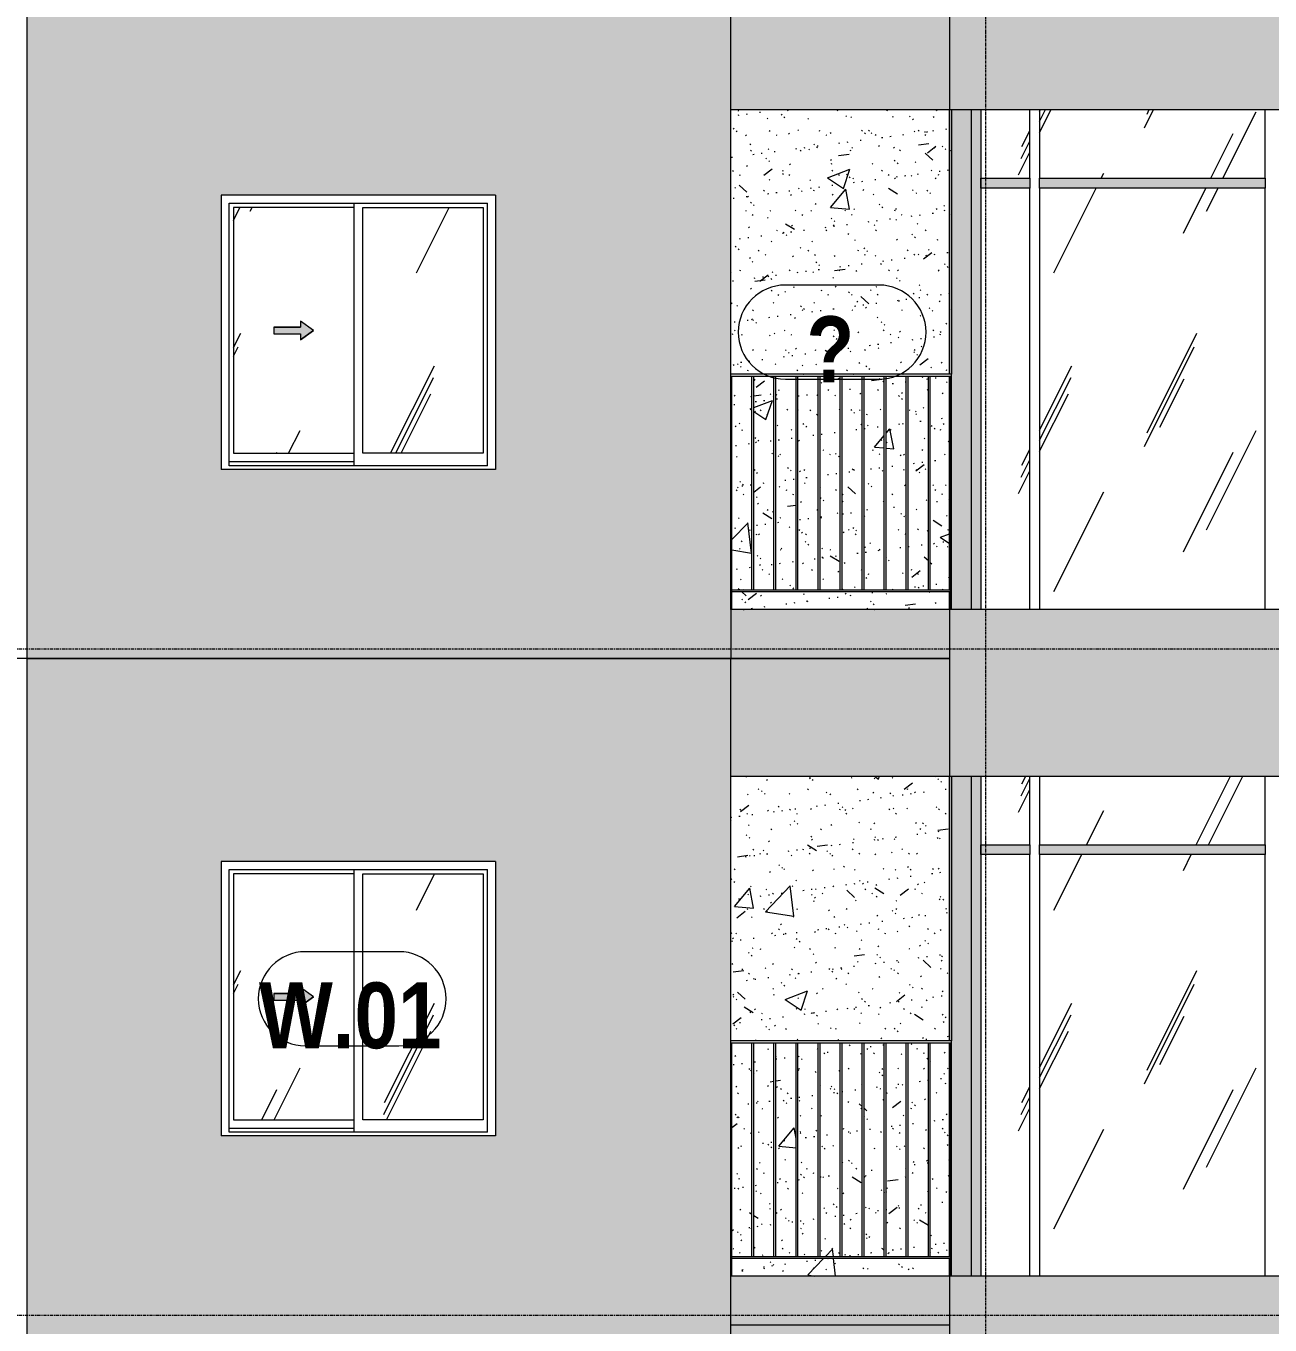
# Model space of a CAD drawing. Header units: millimetres. Extents: x -134153 to 99383, y -5233 to 35400.
# Drawn here: x -88448 to -82103, y 8950 to 15577 of the extents above; entities that cross this region are included whole.
import ezdxf

# ---------------------------------------------------------------- set-up
doc = ezdxf.new("R2010")
doc.units = ezdxf.units.MM
for name, pattern in [('1 NÉT CALL OUT', [6, 3, -3]), ('Centre', [31.75, 6.35, -4.7625, 15.875, -4.7625]), ('Grid Line', [22.225, 12.7, -3.175, 3.175, -3.175])]:
    doc.linetypes.add(name, pattern=pattern)
for name, color, linetype, lineweight in [('0-1', 7, 'Continuous', 5), ('A-DETL-GENF', 92, 'Continuous', 9), ('A-DETL-GENF-1', 92, '1 NÉT CALL OUT', 9), ('A-FLOR-HRAL', 11, 'Continuous', 9), ('A-FLOR-HRAL-1', 253, 'Continuous', 9), ('A-FLOR-LEVL-2', 51, 'Centre', 9), ('A-GLAZ', 151, 'Continuous', 9), ('A-GLAZ-3', 7, '1 NÉT CALL OUT', 9), ('A-GLAZ-CURT', 52, 'Continuous', 9), ('A-GLAZ-CWMG', 51, 'Continuous', 9), ('A-GLAZ-IDEN', 152, 'Continuous', 9), ('A-WALL', 113, 'Continuous', 9), ('A-WALL-PATT-1', 9, 'Continuous', 9), ('A-WALL-PATT-2', 111, 'Continuous', 5), ('I-WALL', 2, 'Continuous', 9), ('I-WALL-1', 7, 'Continuous', 9), ('S-GRID-1', 1, 'Grid Line', 9)]:
    doc.layers.add(name, color=color, linetype=linetype, lineweight=lineweight)
doc.styles.add('Arial_B_1', font='arialbd_0.ttf', dxfattribs={"width": 0.85, "height": 336})
pattern_1 = [(50, (-81864.4, 1200), (1165.98, -102.01), [121.92, -1341.12]), (355, (-81864.4, 1200), (-225.55, 1222.76), [97.54, -1072.9]), (100.451, (-81767.3, 1191.5), (940.43, 1120.75), [103.62, -1139.78]), (46.184, (-81864.4, 1525.1), (1734.9, -269.07), [182.88, -2011.68]), (96.636, (-81719.9, 1502.7), (1519.38, 1583.54), [155.42, -1709.66]), (351.184, (-81864.4, 1525.1), (1519.4, 1583.52), [146.3, -1609.34]), (21, (-81701.9, 1443.8), (970.33, -654.5), [121.92, -1341.12]), (326, (-81701.9, 1443.8), (395.53, 1178.8), [97.54, -1072.9]), (71.451, (-81621, 1389.3), (1365.87, 524.3), [103.62, -1139.78]), (37.5, (-81864.44, 1200), (19.767, 541.153), [53.645, -1006.246, 53.645, -1035.507, -1076.96]), (37.5, (-81864.44, 1200), (19.767, 541.153), [-2149.043, 53.645, -1023.315]), (7.5, (-81864.44, 1200), (427.646, 641.156), [53.645, -567.334, 53.645, -981.862, -410.464]), (7.5, (-81864.44, 1200), (427.646, 641.156), [-1656.486, 53.645, -356.82]), (327.5, (-82226.95, 1200), (867.782, -36.665), [53.645, -352.755, 53.645, -1214.323, -1682.496]), (327.5, (-82226.95, 1200), (867.782, -36.665), [-1674.37, 53.645, -1628.85]), (317.5, (-82389.5, 1200), (948.028, 162.73), [53.645, -474.675, 53.645, -788.416, -1194.816]), (317.5, (-82389.5, 1200), (948.028, 162.73), [-1370.38, 53.645, -1141.17])]
pattern_2 = [(37.5, (-81864.44, 1200), (-5.1206, 156.6122), [5.364, -118.181, 5.364, -132.812, -132.08]), (37.5, (-81864.44, 1200), (-5.1206, 156.6122), [-261.722, 5.364, -126.716]), (7.5, (-81864.44, 1200), (143.847, 229.3842), [5.364, -61.285, 5.364, -105.989, -42.672]), (7.5, (-81864.44, 1200), (143.847, 229.3842), [-178.003, 5.364, -37.308]), (327.5, (-81964.42, 1200), (253.1176, 0.4601), [5.364, -35.276, 5.364, -140.94, -191.008]), (327.5, (-81964.42, 1200), (253.1176, 0.4601), [-186.944, 5.364, -185.644]), (317.5, (-81964.42, 1200), (244.338, 71.3376), [5.364, -14.956, 5.364, -90.546, -109.728]), (317.5, (-81964.42, 1200), (244.338, 71.3376), [-116.23, 5.364, -104.364])]
pattern_3 = [(63.435, (-79954.8, 1311.3), (-0.002, 1625.6), [567.96, -3066.99]), (63.435, (-81580.4, 1311.3), (-0.002, 1625.6), [567.96, -3066.99]), (63.435, (-79176.65, 1625.35), (-0.002, 1625.6), [567.96, -3066.99]), (63.435, (-80802.25, 1625.35), (-0.002, 1625.6), [567.96, -3066.99]), (63.435, (-79294.4, 1514.5), (-0.002, 1625.6), [567.96, -3066.99]), (63.435, (-80920, 1514.5), (-0.002, 1625.6), [567.96, -3066.99]), (63.435, (-79414.5, 2149.4), (-0.002, 1625.6), [276.06, -3358.9]), (63.435, (-81040.1, 2149.4), (-0.002, 1625.6), [276.06, -3358.9]), (63.435, (-79493, 2051.15), (-0.002, 1625.6), [567.96, -3066.99]), (63.435, (-81118.6, 2051.15), (-0.002, 1625.6), [567.96, -3066.99]), (63.435, (-79479.15, 2121.7), (-0.002, 1625.6), [567.96, -3066.99]), (63.435, (-81104.76, 2121.7), (-0.002, 1625.6), [567.96, -3066.99]), (63.435, (-80135, 1812.2), (-0.002, 1625.6), [567.96, -3066.99]), (63.435, (-81760.6, 1812.2), (-0.002, 1625.6), [567.96, -3066.99]), (63.435, (-80121.15, 1895.35), (-0.002, 1625.6), [567.96, -3066.99]), (63.435, (-81746.75, 1895.35), (-0.002, 1625.6), [567.96, -3066.99]), (63.435, (-80117.4, 1955.3), (-0.002, 1625.6), [567.96, -3066.99]), (63.435, (-81743, 1955.3), (-0.002, 1625.6), [567.96, -3066.99])]

# ---------------------------------------------------------------- blocks, each defined once
blk = doc.blocks.new('Railing - 10mm-901206-TKCS_MẶT ĐỨNG HƯỚNG BẮC')
at = {"layer": 'A-FLOR-HRAL-1'}
for p, q in [((-62145.064287, 5900), (-62145.064287, 6990)), ((-62135.064287, 5900), (-62135.064287, 6990))]:
    blk.add_line(p, q, dxfattribs=at)
blk = doc.blocks.new('Railing - 50 x 10mm-901205-TKCS_MẶT ĐỨNG HƯỚNG BẮC')
at = {"layer": 'A-FLOR-HRAL-1'}
for p in [(-62252.564287, 6990), (-62247.564287, 5800)]:
    blk.add_line(p, (-62247.564287, 6990), dxfattribs=at)
blk = doc.blocks.new('Railing - 50 x 10mm-V31-TKCS_MẶT ĐỨNG HƯỚNG BẮC')
at = {"layer": 'A-FLOR-HRAL-1'}
for p, q in [((-77172.564287, 6990), (-77177.564287, 6990)), ((-77172.564287, 5800), (-77172.564287, 6990))]:
    blk.add_line(p, q, dxfattribs=at)
blk = doc.blocks.new('Railing - Railing-999041-TKCS_MẶT ĐỨNG HƯỚNG BẮC')
at = {"layer": 'A-FLOR-HRAL-1'}
for p, q in [((-84852.6, 12700), (-83727.6, 12700)), ((-83727.6, 12690), (-84852.6, 12690))]:
    blk.add_line(p, q, dxfattribs=at)
for name, p in [('Railing - 50 x 10mm-901205-TKCS_MẶT ĐỨNG HƯỚNG BẮC', (-22600, 6800)), ('Railing - 10mm-901206-TKCS_MẶT ĐỨNG HƯỚNG BẮC', (-22600, 6800)), ('Railing - 10mm-901206-TKCS_MẶT ĐỨNG HƯỚNG BẮC', (-22487.5, 6800)), ('Railing - 10mm-901206-TKCS_MẶT ĐỨNG HƯỚNG BẮC', (-22375, 6800)), ('Railing - 10mm-901206-TKCS_MẶT ĐỨNG HƯỚNG BẮC', (-22262.5, 6800)), ('Railing - 10mm-901206-TKCS_MẶT ĐỨNG HƯỚNG BẮC', (-22150, 6800)), ('Railing - 10mm-901206-TKCS_MẶT ĐỨNG HƯỚNG BẮC', (-22037.5, 6800)), ('Railing - 10mm-901206-TKCS_MẶT ĐỨNG HƯỚNG BẮC', (-21925, 6800)), ('Railing - 10mm-901206-TKCS_MẶT ĐỨNG HƯỚNG BẮC', (-21812.5, 6800)), ('Railing - 10mm-901206-TKCS_MẶT ĐỨNG HƯỚNG BẮC', (-21700, 6800))]:
    blk.add_blockref(name, p)
at = {"extrusion": (0, 0, -1), "zscale": -1}
blk.add_blockref('Railing - 50 x 10mm-V31-TKCS_MẶT ĐỨNG HƯỚNG BẮC', (160905.1, 6800), dxfattribs=at)
blk = doc.blocks.new('Top Rail Type - Top Rail_Internal_-999042-TKCS_MẶT ĐỨNG HƯỚNG BẮC')
at = {"layer": 'A-FLOR-HRAL-1'}
for p, q in [((-83727.564287, 13800), (-84852.564287, 13800)), ((-84852.564287, 13790), (-83727.564287, 13790))]:
    blk.add_line(p, q, dxfattribs=at)
blk = doc.blocks.new('NCV_TKTC_TANG 3 - 4_rvt-1-TKCS_MẶT ĐỨNG HƯỚNG BẮC')
at = {"layer": 'A-WALL-PATT-1'}
h = blk.add_hatch(dxfattribs=at)
h.set_pattern_fill('FP_2', color=256, style=0, pattern_type=2)
h.set_pattern_definition(pattern_1)
h.paths.add_polyline_path([(-83809.8, 12600), (-83737.7, 12600), (-83737.7, 12690), (-84847.6, 12690), (-84847.6, 12600)])
h.paths.add_polyline_path([(-84172.6, 12700), (-84070.1, 12700), (-84070.1, 13790), (-84172.6, 13790), (-84172.6, 13314.4)])
h.paths.add_polyline_path([(-83752.7, 12700), (-83737.7, 12700), (-83737.7, 13790), (-83835.1, 13790), (-83835.1, 12700), (-83762.9, 12700)])
h.paths.add_polyline_path([(-84847.6, 12700), (-84745.1, 12700), (-84745.1, 13790), (-84847.6, 13790), (-84847.6, 13314.4)])
h.paths.add_polyline_path([(-84735.1, 12700), (-84632.6, 12700), (-84632.6, 13790), (-84735.1, 13790), (-84735.1, 13314.4)])
h.paths.add_polyline_path([(-84182.6, 12700), (-84182.6, 13790), (-84285.1, 13790), (-84285.1, 12700)])
h.paths.add_polyline_path([(-84060.1, 12700), (-83957.6, 12700), (-83957.6, 13790), (-84060.1, 13790), (-84060.1, 13120.4)])
h.paths.add_polyline_path([(-84622.6, 12700), (-84520.1, 12700), (-84520.1, 13790), (-84622.6, 13790), (-84622.6, 13314.4)])
h.paths.add_polyline_path([(-83845.1, 12700), (-83845.1, 13790), (-83947.6, 13790), (-83947.6, 12700), (-83857.9, 12700)])
h.paths.add_polyline_path([(-84407.6, 12700), (-84407.6, 13790), (-84510.1, 13790), (-84510.1, 12700)])
h.paths.add_polyline_path([(-84295.1, 12700), (-84295.1, 13790), (-84397.6, 13790), (-84397.6, 12700)])
h.paths.add_polyline_path([(-84847.6, 13800), (-83737.7, 13800), (-83737.7, 15150), (-84852.6, 15150), (-84852.6, 13800)])
h = blk.add_hatch(dxfattribs=at)
h.set_pattern_fill('FP_3', color=256, style=0, pattern_type=2)
h.set_pattern_definition(pattern_2)
h.paths.add_polyline_path([(-83809.8, 12600), (-83737.7, 12600), (-83737.7, 12690), (-84847.6, 12690), (-84847.6, 12600)])
h.paths.add_polyline_path([(-84172.6, 12700), (-84070.1, 12700), (-84070.1, 13790), (-84172.6, 13790), (-84172.6, 13314.4)])
h.paths.add_polyline_path([(-83752.7, 12700), (-83737.7, 12700), (-83737.7, 13790), (-83835.1, 13790), (-83835.1, 12700), (-83762.9, 12700)])
h.paths.add_polyline_path([(-84847.6, 12700), (-84745.1, 12700), (-84745.1, 13790), (-84847.6, 13790), (-84847.6, 13314.4)])
h.paths.add_polyline_path([(-84735.1, 12700), (-84632.6, 12700), (-84632.6, 13790), (-84735.1, 13790), (-84735.1, 13314.4)])
h.paths.add_polyline_path([(-84182.6, 12700), (-84182.6, 13790), (-84285.1, 13790), (-84285.1, 12700)])
h.paths.add_polyline_path([(-84060.1, 12700), (-83957.6, 12700), (-83957.6, 13790), (-84060.1, 13790), (-84060.1, 13120.4)])
h.paths.add_polyline_path([(-84622.6, 12700), (-84520.1, 12700), (-84520.1, 13790), (-84622.6, 13790), (-84622.6, 13314.4)])
h.paths.add_polyline_path([(-83845.1, 12700), (-83845.1, 13790), (-83947.6, 13790), (-83947.6, 12700), (-83857.9, 12700)])
h.paths.add_polyline_path([(-84407.6, 12700), (-84407.6, 13790), (-84510.1, 13790), (-84510.1, 12700)])
h.paths.add_polyline_path([(-84295.1, 12700), (-84295.1, 13790), (-84397.6, 13790), (-84397.6, 12700)])
h.paths.add_polyline_path([(-84847.6, 13800), (-83737.7, 13800), (-83737.7, 15150), (-84852.6, 15150), (-84852.6, 13800)])
h = blk.add_hatch(dxfattribs=at)
h.set_pattern_fill('FP_2', color=256, style=0, pattern_type=2)
h.set_pattern_definition(pattern_1)
h.paths.add_polyline_path([(-83732.6, 12600), (-83732.6, 12690), (-83737.7, 12690), (-83737.5, 12600)])
h.paths.add_polyline_path([(-83737.2, 12700), (-83732.6, 12700), (-83733.6, 13790), (-83737.7, 13790), (-83737.6, 12700)])
h.paths.add_polyline_path([(-83737.7, 13800), (-83727.7, 13800), (-83729.1, 15150), (-83737.7, 15150), (-83737.7, 14244.7)])
h = blk.add_hatch(dxfattribs=at)
h.set_pattern_fill('FP_3', color=256, style=0, pattern_type=2)
h.set_pattern_definition(pattern_2)
h.paths.add_polyline_path([(-83732.6, 12600), (-83732.6, 12690), (-83737.7, 12690), (-83737.5, 12600)])
h.paths.add_polyline_path([(-83737.2, 12700), (-83732.6, 12700), (-83733.6, 13790), (-83737.7, 13790), (-83737.6, 12700)])
h.paths.add_polyline_path([(-83737.7, 13800), (-83727.7, 13800), (-83729.1, 15150), (-83737.7, 15150), (-83737.7, 14244.7)])
at = {"layer": 'I-WALL-1'}
for p, q in [((-83737.7, 13800), (-83737.7, 15150)), ((-83727.7, 15150), (-83727.7, 13800)), ((-83737.7, 12700), (-83737.7, 13790)), ((-83737.7, 12600), (-83737.7, 12690))]:
    blk.add_line(p, q, dxfattribs=at)
at = {"layer": 'A-FLOR-HRAL'}
for name in ['Top Rail Type - Top Rail_Internal_-999042-TKCS_MẶT ĐỨNG HƯỚNG BẮC', 'Railing - Railing-999041-TKCS_MẶT ĐỨNG HƯỚNG BẮC']:
    blk.add_blockref(name, (0, 0), dxfattribs=at)
blk = doc.blocks.new('NCV_TKTC_TANG 3 - 4_rvt-2-TKCS_MẶT ĐỨNG HƯỚNG BẮC')
at = {"layer": 'A-WALL-PATT-1'}
h = blk.add_hatch(dxfattribs=at)
h.set_pattern_fill('FP_2', color=256, style=0, pattern_type=2)
h.set_pattern_definition(pattern_1)
h.paths.add_polyline_path([(-83809.8, 9200), (-83737.7, 9200), (-83737.7, 9290), (-84847.6, 9290), (-84847.6, 9200)])
h.paths.add_polyline_path([(-83752.7, 9300), (-83737.7, 9300), (-83737.7, 10390), (-83835.1, 10390), (-83835.1, 9300), (-83762.9, 9300)])
h.paths.add_polyline_path([(-84407.6, 9300), (-84407.6, 10390), (-84510.1, 10390), (-84510.1, 9300)])
h.paths.add_polyline_path([(-84520.1, 9300), (-84520.1, 10390), (-84622.6, 10390), (-84622.6, 9300)])
h.paths.add_polyline_path([(-83845.1, 9300), (-83845.1, 10390), (-83947.6, 10390), (-83947.6, 9300), (-83857.9, 9300)])
h.paths.add_polyline_path([(-84847.6, 9300), (-84745.1, 9300), (-84745.1, 10390), (-84847.6, 10390), (-84847.6, 9828.8)])
h.paths.add_polyline_path([(-84735.1, 9300), (-84632.6, 9300), (-84632.6, 10390), (-84735.1, 10390), (-84735.1, 9828.8)])
h.paths.add_polyline_path([(-84397.6, 9300), (-84295.1, 9300), (-84295.1, 10390), (-84397.6, 10390), (-84397.6, 9828.8)])
h.paths.add_polyline_path([(-84285.1, 9300), (-84182.6, 9300), (-84182.6, 10390), (-84285.1, 10390), (-84285.1, 9828.8)])
h.paths.add_polyline_path([(-84172.6, 9300), (-84070.1, 9300), (-84070.1, 10390), (-84172.6, 10390), (-84172.6, 9828.8)])
h.paths.add_polyline_path([(-84060.1, 9300), (-83957.6, 9300), (-83957.6, 10390), (-84060.1, 10390), (-84060.1, 9720.4)])
h.paths.add_polyline_path([(-84386.8, 10400), (-83737.7, 10400), (-83737.7, 11750), (-84852.6, 11750), (-84852.6, 10400), (-84847.6, 10400)])
h = blk.add_hatch(dxfattribs=at)
h.set_pattern_fill('FP_3', color=256, style=0, pattern_type=2)
h.set_pattern_definition(pattern_2)
h.paths.add_polyline_path([(-83809.8, 9200), (-83737.7, 9200), (-83737.7, 9290), (-84847.6, 9290), (-84847.6, 9200)])
h.paths.add_polyline_path([(-83752.7, 9300), (-83737.7, 9300), (-83737.7, 10390), (-83835.1, 10390), (-83835.1, 9300), (-83762.9, 9300)])
h.paths.add_polyline_path([(-84407.6, 9300), (-84407.6, 10390), (-84510.1, 10390), (-84510.1, 9300)])
h.paths.add_polyline_path([(-84520.1, 9300), (-84520.1, 10390), (-84622.6, 10390), (-84622.6, 9300)])
h.paths.add_polyline_path([(-83845.1, 9300), (-83845.1, 10390), (-83947.6, 10390), (-83947.6, 9300), (-83857.9, 9300)])
h.paths.add_polyline_path([(-84847.6, 9300), (-84745.1, 9300), (-84745.1, 10390), (-84847.6, 10390), (-84847.6, 9828.8)])
h.paths.add_polyline_path([(-84735.1, 9300), (-84632.6, 9300), (-84632.6, 10390), (-84735.1, 10390), (-84735.1, 9828.8)])
h.paths.add_polyline_path([(-84397.6, 9300), (-84295.1, 9300), (-84295.1, 10390), (-84397.6, 10390), (-84397.6, 9828.8)])
h.paths.add_polyline_path([(-84285.1, 9300), (-84182.6, 9300), (-84182.6, 10390), (-84285.1, 10390), (-84285.1, 9828.8)])
h.paths.add_polyline_path([(-84172.6, 9300), (-84070.1, 9300), (-84070.1, 10390), (-84172.6, 10390), (-84172.6, 9828.8)])
h.paths.add_polyline_path([(-84060.1, 9300), (-83957.6, 9300), (-83957.6, 10390), (-84060.1, 10390), (-84060.1, 9720.4)])
h.paths.add_polyline_path([(-84386.8, 10400), (-83737.7, 10400), (-83737.7, 11750), (-84852.6, 11750), (-84852.6, 10400), (-84847.6, 10400)])
h = blk.add_hatch(dxfattribs=at)
h.set_pattern_fill('FP_3', color=256, style=0, pattern_type=2)
h.set_pattern_definition(pattern_2)
h.paths.add_polyline_path([(-83732.6, 9200), (-83732.6, 9290), (-83737.7, 9290), (-83737.5, 9200)])
h.paths.add_polyline_path([(-83737.2, 9300), (-83732.6, 9300), (-83733.6, 10390), (-83737.7, 10390), (-83737.6, 9300)])
h.paths.add_polyline_path([(-83727.7, 10400), (-83729.1, 11750), (-83737.7, 11750), (-83737.6, 10400), (-83732.6, 10400)])
at = {"layer": 'I-WALL-1'}
for p, q in [((-83737.7, 10400), (-83737.7, 11750.1)), ((-83727.7, 11750), (-83727.7, 10400)), ((-83737.7, 9300), (-83737.7, 10390)), ((-83737.7, 9200), (-83737.7, 9290))]:
    blk.add_line(p, q, dxfattribs=at)
at = {"layer": 'A-FLOR-HRAL'}
for name in ['Top Rail Type - Top Rail_Internal_-999042-TKCS_MẶT ĐỨNG HƯỚNG BẮC', 'Railing - Railing-999041-TKCS_MẶT ĐỨNG HƯỚNG BẮC']:
    blk.add_blockref(name, (0, -3400), dxfattribs=at)
blk = doc.blocks.new('1_FAMILY RVT - W01-WxH 1400x1400xmm-V14-TKCS_MẶT ĐỨNG HƯỚNG BẮC')
at = {"layer": 'A-DETL-GENF-1'}
blk.add_hatch(color=256, dxfattribs=at).paths.add_polyline_path([(-87048.1, 10576.5), (-86980.3, 10623.9), (-87048.1, 10671.4), (-87048.1, 10640.9), (-87183.5, 10640.9), (-87183.5, 10607), (-87048.1, 10607)])
at = {"layer": 'A-GLAZ'}
h = blk.add_hatch(dxfattribs=at)
h.set_pattern_fill('FP_1', color=256, style=0, pattern_type=2)
h.set_pattern_definition(pattern_3)
h.paths.add_polyline_path([(-86774.8, 9997), (-86774.8, 11250.9), (-87389.1, 11250.9), (-87389.1, 9997), (-86936.1, 9997)])
h.paths.add_polyline_path([(-87048.1, 10576.5), (-87048.1, 10607), (-87183.5, 10607), (-87183.5, 10640.9), (-87048.1, 10640.9), (-87048.1, 10671.4), (-86980.3, 10623.9), (-87004.5, 10607)])
h = blk.add_hatch(dxfattribs=at)
h.set_pattern_fill('FP_1', color=256, style=0, pattern_type=2)
h.set_pattern_definition(pattern_3)
h.paths.add_polyline_path([(-86116.1, 9997), (-86116.1, 11250.9), (-86730.3, 11250.9), (-86730.3, 9997)])
at = {"layer": 'A-DETL-GENF'}
for p, q in [((-87048.1, 10671.4), (-87048.1, 10640.9)), ((-86980.3, 10623.9), (-87048.1, 10671.4)), ((-86980.3, 10623.9), (-87048.1, 10671.4)), ((-87048.1, 10671.4), (-87048.1, 10640.9)), ((-87183.5, 10640.9), (-87183.5, 10607)), ((-87183.5, 10640.9), (-87048.1, 10640.9)), ((-87048.1, 10640.9), (-87183.5, 10640.9)), ((-87183.5, 10640.9), (-87183.5, 10607)), ((-87183.5, 10607), (-87048.1, 10607)), ((-87183.5, 10607), (-87048.1, 10607)), ((-86980.3, 10623.9), (-87048.1, 10576.5)), ((-87048.1, 10576.5), (-86980.3, 10623.9)), ((-87048.1, 10607), (-87048.1, 10576.5)), ((-87048.1, 10607), (-87048.1, 10576.5))]:
    blk.add_line(p, q, dxfattribs=at)
at = {"layer": 'A-GLAZ'}
for p, q in [((-86052.6, 11314.4), (-87452.6, 11314.4)), ((-87452.6, 11314.4), (-87452.6, 9914.4)), ((-87411.6, 11273.5), (-86093.5, 11273.5)), ((-87411.6, 9933.5), (-87411.6, 11273.5)), ((-86774.8, 11273.5), (-86774.8, 9933.5)), ((-86093.5, 9933.5), (-86093.5, 11273.5)), ((-86052.6, 11314.4), (-86052.6, 9914.4)), ((-87389.1, 11250.9), (-87389.1, 9997)), ((-86774.8, 11250.9), (-87389.1, 11250.9)), ((-86730.3, 9997), (-86730.3, 11250.9)), ((-86730.3, 11250.9), (-86116.1, 11250.9)), ((-86116.1, 11250.9), (-86116.1, 9997)), ((-86774.8, 9952.5), (-87411.6, 9952.5)), ((-86774.8, 9952.5), (-87411.6, 9952.5)), ((-87389.1, 9997), (-86774.8, 9997)), ((-86116.1, 9997), (-86730.3, 9997)), ((-86052.6, 9914.4), (-87452.6, 9914.4)), ((-86093.5, 9933.5), (-87411.6, 9933.5))]:
    blk.add_line(p, q, dxfattribs=at)
blk = doc.blocks.new('Rectangular Mullion - 50 x 100mm-1838999-TKCS_MẶT ĐỨNG HƯỚNG BẮC')
at = {"layer": 'A-GLAZ-CWMG'}
blk.add_hatch(color=256, dxfattribs=at).paths.add_polyline_path([(-83577.564287, 5800), (-83577.564287, 7975), (-83627.564287, 7975), (-83627.564287, 5800)])
for p, q in [((-83627.564287, 7975), (-83627.564287, 5800)), ((-83577.564287, 7975), (-83577.564287, 7950))]:
    blk.add_line(p, q, dxfattribs=at)
blk = doc.blocks.new('System Panel - Glazed-V77-TKCS_MẶT ĐỨNG HƯỚNG BẮC')
at = {"layer": 'A-GLAZ-CURT'}
h = blk.add_hatch(dxfattribs=at)
h.set_pattern_fill('FP_1', color=256, style=0, pattern_type=2)
h.set_pattern_definition(pattern_3)
h.paths.add_polyline_path([(-82127.6, 9200), (-82127.6, 11350), (-83277.6, 11350), (-83277.6, 9200)])
for p, q in [((-82127.6, 11350), (-83277.6, 11350)), ((-83277.6, 11350), (-83277.6, 9200)), ((-82127.6, 9200), (-82127.6, 11350))]:
    blk.add_line(p, q, dxfattribs=at)
blk = doc.blocks.new('System Panel - Glazed-V78-TKCS_MẶT ĐỨNG HƯỚNG BẮC')
at = {"layer": 'A-GLAZ-CURT'}
h = blk.add_hatch(dxfattribs=at)
h.set_pattern_fill('FP_1', color=256, style=0, pattern_type=2)
h.set_pattern_definition(pattern_3)
h.paths.add_polyline_path([(-83327.6, 9200), (-83327.6, 11350), (-83577.6, 11350), (-83577.6, 9200)])
for p, q in [((-83327.6, 11350), (-83577.6, 11350)), ((-83577.6, 11350), (-83577.6, 9200)), ((-83327.6, 9200), (-83327.6, 11350))]:
    blk.add_line(p, q, dxfattribs=at)
blk = doc.blocks.new('System Panel - Glazed-V83-TKCS_MẶT ĐỨNG HƯỚNG BẮC')
at = {"layer": 'A-GLAZ-CURT'}
h = blk.add_hatch(dxfattribs=at)
h.set_pattern_fill('FP_1', color=256, style=0, pattern_type=2)
h.set_pattern_definition(pattern_3)
h.paths.add_polyline_path([(-82127.6, 11400), (-82127.6, 11750), (-83277.6, 11750), (-83277.6, 11400)])
for p, q in [((-83277.6, 11750), (-83277.6, 11400)), ((-82127.6, 11400), (-82127.6, 11750)), ((-83277.6, 11400), (-82127.6, 11400))]:
    blk.add_line(p, q, dxfattribs=at)
blk = doc.blocks.new('System Panel - Glazed-V84-TKCS_MẶT ĐỨNG HƯỚNG BẮC')
at = {"layer": 'A-GLAZ-CURT'}
h = blk.add_hatch(dxfattribs=at)
h.set_pattern_fill('FP_1', color=256, style=0, pattern_type=2)
h.set_pattern_definition(pattern_3)
h.paths.add_polyline_path([(-83327.6, 11400), (-83327.6, 11750), (-83577.6, 11750), (-83577.6, 11400)])
for p, q in [((-83577.6, 11750), (-83577.6, 11400)), ((-83327.6, 11400), (-83327.6, 11750)), ((-83577.6, 11400), (-83327.6, 11400))]:
    blk.add_line(p, q, dxfattribs=at)
blk = doc.blocks.new('Rectangular Mullion - 50 x 100mm-1839000-TKCS_MẶT ĐỨNG HƯỚNG BẮC')
at = {"layer": 'A-GLAZ-CWMG'}
blk.add_hatch(color=256, dxfattribs=at).paths.add_polyline_path([(-83577.564287, 7975), (-83577.564287, 8350), (-83627.564287, 8350), (-83627.564287, 7975)])
for p, q in [((-83627.564287, 8350), (-83627.564287, 7975)), ((-83577.564287, 8000), (-83577.564287, 7975))]:
    blk.add_line(p, q, dxfattribs=at)
blk = doc.blocks.new('Rectangular Mullion - 50 x 100mm-1838991-TKCS_MẶT ĐỨNG HƯỚNG BẮC')
at = {"layer": 'A-GLAZ-CWMG'}
blk.add_hatch(color=256, dxfattribs=at).paths.add_polyline_path([(-79677.6, 7950), (-78527.6, 7950), (-78527.6, 8000), (-79677.6, 8000)])
for p, q in [((-79677.6, 7950), (-79677.6, 8000)), ((-78527.6, 8000), (-78527.6, 7950))]:
    blk.add_line(p, q, dxfattribs=at)
blk = doc.blocks.new('Rectangular Mullion - 50 x 100mm-1901961-TKCS_MẶT ĐỨNG HƯỚNG BẮC')
at = {"layer": 'A-GLAZ-CWMG'}
blk.add_hatch(color=256, dxfattribs=at).paths.add_polyline_path([(-83327.6, 7950), (-83327.6, 8000), (-83577.6, 8000), (-83577.6, 7950)])
for p, q in [((-83577.6, 7950), (-83577.6, 8000)), ((-83327.6, 8000), (-83327.6, 7950))]:
    blk.add_line(p, q, dxfattribs=at)
blk = doc.blocks.new('Rectangular Mullion - 50 x 100mm-1286808-TKCS_MẶT ĐỨNG HƯỚNG BẮC')
at = {"layer": 'A-GLAZ-CWMG'}
blk.add_hatch(color=256, dxfattribs=at).paths.add_polyline_path([(-83627.564287, 5800), (-83627.564287, 7975), (-83727.564287, 7975), (-83727.564287, 5800)])
blk.add_line((-83727.564287, 5800), (-83727.564287, 7975), dxfattribs=at)
blk = doc.blocks.new('Rectangular Mullion - 50 x 100mm-1901971-TKCS_MẶT ĐỨNG HƯỚNG BẮC')
at = {"layer": 'A-GLAZ-CWMG'}
blk.add_hatch(color=256, dxfattribs=at).paths.add_polyline_path([(-83627.564287, 7975), (-83627.564287, 8350), (-83727.564287, 8350), (-83727.564287, 7975)])
blk.add_line((-83727.564287, 7975), (-83727.564287, 8350), dxfattribs=at)
blk = doc.blocks.new('1_FAMILY RVT - W01-WxH 1400x1400xmm-V145-TKCS_MẶT ĐỨNG HƯỚNG BẮC')
at = {"layer": 'A-DETL-GENF-1'}
blk.add_hatch(color=256, dxfattribs=at).paths.add_polyline_path([(-87048.1, 13976.5), (-86980.3, 14023.9), (-87048.1, 14071.4), (-87048.1, 14040.9), (-87183.5, 14040.9), (-87183.5, 14007), (-87048.1, 14007)])
at = {"layer": 'A-GLAZ'}
h = blk.add_hatch(dxfattribs=at)
h.set_pattern_fill('FP_1', color=256, style=0, pattern_type=2)
h.set_pattern_definition(pattern_3)
h.paths.add_polyline_path([(-86774.8, 13397), (-86774.8, 14650.9), (-87389.1, 14650.9), (-87389.1, 13397), (-86936.1, 13397)])
h.paths.add_polyline_path([(-87048.1, 13976.5), (-87048.1, 14007), (-87183.5, 14007), (-87183.5, 14040.9), (-87048.1, 14040.9), (-87048.1, 14071.4), (-86980.3, 14023.9), (-87004.5, 14007)])
h = blk.add_hatch(dxfattribs=at)
h.set_pattern_fill('FP_1', color=256, style=0, pattern_type=2)
h.set_pattern_definition(pattern_3)
h.paths.add_polyline_path([(-86116.1, 13397), (-86116.1, 14650.9), (-86730.3, 14650.9), (-86730.3, 13397)])
at = {"layer": 'A-DETL-GENF'}
for p, q in [((-87048.1, 14071.4), (-87048.1, 14040.9)), ((-86980.3, 14023.9), (-87048.1, 14071.4)), ((-86980.3, 14023.9), (-87048.1, 14071.4)), ((-87048.1, 14071.4), (-87048.1, 14040.9)), ((-87183.5, 14040.9), (-87183.5, 14007)), ((-87183.5, 14040.9), (-87048.1, 14040.9)), ((-87048.1, 14040.9), (-87183.5, 14040.9)), ((-87183.5, 14040.9), (-87183.5, 14007)), ((-87183.5, 14007), (-87048.1, 14007)), ((-87183.5, 14007), (-87048.1, 14007)), ((-86980.3, 14023.9), (-87048.1, 13976.5)), ((-87048.1, 13976.5), (-86980.3, 14023.9)), ((-87048.1, 14007), (-87048.1, 13976.5)), ((-87048.1, 14007), (-87048.1, 13976.5))]:
    blk.add_line(p, q, dxfattribs=at)
at = {"layer": 'A-GLAZ'}
for p, q in [((-86052.6, 14714.4), (-87452.6, 14714.4)), ((-87452.6, 14714.4), (-87452.6, 13314.4)), ((-86052.6, 14714.4), (-86052.6, 13314.4)), ((-87411.6, 14673.5), (-86093.5, 14673.5)), ((-87411.6, 13333.5), (-87411.6, 14673.5)), ((-87389.1, 14650.9), (-87389.1, 13397)), ((-86774.8, 14650.9), (-87389.1, 14650.9)), ((-86774.8, 14673.5), (-86774.8, 13333.5)), ((-86730.3, 13397), (-86730.3, 14650.9)), ((-86730.3, 14650.9), (-86116.1, 14650.9)), ((-86116.1, 14650.9), (-86116.1, 13397)), ((-86093.5, 13333.5), (-86093.5, 14673.5)), ((-87389.1, 13397), (-86774.8, 13397)), ((-86116.1, 13397), (-86730.3, 13397)), ((-86774.8, 13352.5), (-87411.6, 13352.5)), ((-86774.8, 13352.5), (-87411.6, 13352.5)), ((-86093.5, 13333.5), (-87411.6, 13333.5)), ((-86052.6, 13314.4), (-87452.6, 13314.4))]:
    blk.add_line(p, q, dxfattribs=at)
blk = doc.blocks.new('System Panel - Glazed-V155-TKCS_MẶT ĐỨNG HƯỚNG BẮC')
at = {"layer": 'A-GLAZ-CURT'}
h = blk.add_hatch(dxfattribs=at)
h.set_pattern_fill('FP_1', color=256, style=0, pattern_type=2)
h.set_pattern_definition(pattern_3)
h.paths.add_polyline_path([(-83277.6, 12600), (-82127.6, 12600), (-82127.6, 14750), (-83277.6, 14750), (-83277.6, 14244.7)])
for p, q in [((-82127.6, 14750), (-83277.6, 14750)), ((-83277.6, 14750), (-83277.6, 12600)), ((-82127.6, 12600), (-82127.6, 14750))]:
    blk.add_line(p, q, dxfattribs=at)
blk = doc.blocks.new('System Panel - Glazed-V156-TKCS_MẶT ĐỨNG HƯỚNG BẮC')
at = {"layer": 'A-GLAZ-CURT'}
h = blk.add_hatch(dxfattribs=at)
h.set_pattern_fill('FP_1', color=256, style=0, pattern_type=2)
h.set_pattern_definition(pattern_3)
h.paths.add_polyline_path([(-83327.6, 12600), (-83327.6, 14750), (-83577.6, 14750), (-83577.6, 12600)])
for p, q in [((-83327.6, 14750), (-83577.6, 14750)), ((-83577.6, 14750), (-83577.6, 12600)), ((-83327.6, 12600), (-83327.6, 14750))]:
    blk.add_line(p, q, dxfattribs=at)
blk = doc.blocks.new('System Panel - Glazed-V161-TKCS_MẶT ĐỨNG HƯỚNG BẮC')
at = {"layer": 'A-GLAZ-CURT'}
h = blk.add_hatch(dxfattribs=at)
h.set_pattern_fill('FP_1', color=256, style=0, pattern_type=2)
h.set_pattern_definition(pattern_3)
h.paths.add_polyline_path([(-82127.6, 14800), (-82127.6, 15150), (-83277.6, 15150), (-83277.6, 14800), (-82176.3, 14800)])
for p, q in [((-83277.6, 15150), (-83277.6, 14800)), ((-82127.6, 14800), (-82127.6, 15150)), ((-83277.6, 14800), (-82127.6, 14800))]:
    blk.add_line(p, q, dxfattribs=at)
blk = doc.blocks.new('System Panel - Glazed-V162-TKCS_MẶT ĐỨNG HƯỚNG BẮC')
at = {"layer": 'A-GLAZ-CURT'}
h = blk.add_hatch(dxfattribs=at)
h.set_pattern_fill('FP_1', color=256, style=0, pattern_type=2)
h.set_pattern_definition(pattern_3)
h.paths.add_polyline_path([(-83327.6, 14800), (-83327.6, 15150), (-83577.6, 15150), (-83577.6, 14800)])
for p, q in [((-83577.6, 15150), (-83577.6, 14800)), ((-83327.6, 14800), (-83327.6, 15150)), ((-83577.6, 14800), (-83327.6, 14800))]:
    blk.add_line(p, q, dxfattribs=at)
blk = doc.blocks.new('SSA-WINDOW TAG - 10-2062020-TKCS_MẶT ĐỨNG HƯỚNG BẮC')
at = {"layer": 'A-GLAZ-IDEN'}
for p, q in [((-121345.064287, 10854.4), (-121822.564287, 10854.4)), ((-121822.564287, 10374.4), (-121345.064287, 10374.4))]:
    blk.add_line(p, q, dxfattribs=at)
for centre, start, end in [((-121822.564287, 10614.4), 90, 270), ((-121345.064287, 10614.4), 270, 90)]:
    blk.add_arc(centre, 240, start, end, dxfattribs=at)

msp = doc.modelspace()

# ---------------------------------------------------------------- hatches: boundary and pattern name
at = {"layer": 'A-WALL-PATT-2'}
for points in [[(-80589.7, 15150), (-77177.6, 15150), (-77177.6, 16000), (-83737.6, 16000), (-83737.6, 15150), (-82176.3, 15150)], [(-83762.9, 12350), (-83737.6, 12350), (-83737.6, 12600), (-84852.6, 12600), (-84852.6, 12350)], [(-77416.5, 11750), (-77177.6, 11750), (-77177.6, 12600), (-83737.6, 12600), (-83737.6, 11750), (-80589.7, 11750)], [(-83762.9, 8950), (-83737.6, 8950), (-83737.6, 9200), (-84852.6, 9200), (-84852.6, 8950)], [(-80589.7, 8350), (-77177.6, 8350), (-77177.6, 9200), (-83737.6, 9200), (-83737.6, 8350)]]:
    msp.add_hatch(color=256, dxfattribs=at).paths.add_polyline_path(points)
h = msp.add_hatch(color=256, dxfattribs=at)
h.paths.add_polyline_path([(-85349.5, 12350), (-84852.6, 12350), (-84852.6, 15750), (-88442.6, 15749.2), (-88442.6, 12350), (-86052.6, 12350)])
h.paths.add_polyline_path([(-87411.6, 13314.4), (-87452.6, 13314.4), (-87452.6, 14714.4), (-86052.6, 14714.4), (-86052.6, 13314.4), (-86936.1, 13314.4)])
h = msp.add_hatch(color=256, dxfattribs=at)
h.paths.add_polyline_path([(-84852.6, 15150), (-83737.6, 15150), (-83737.6, 15750), (-84852.6, 15750)])
h.paths.add_polyline_path([(-77167.6, 15150), (-76052.6, 15150), (-76052.6, 15750), (-77167.6, 15750), (-77167.6, 15348.7)])
h = msp.add_hatch(color=256, dxfattribs=at)
h.paths.add_polyline_path([(-86936.1, 8950), (-84852.6, 8950), (-84852.6, 12350), (-88442.6, 12350), (-88442.6, 8950)])
h.paths.add_polyline_path([(-86936.1, 9914.4), (-87452.6, 9914.4), (-87452.6, 11314.4), (-86052.6, 11314.4), (-86052.6, 9914.4), (-86093.5, 9914.4)])
h = msp.add_hatch(color=256, dxfattribs=at)
h.paths.add_polyline_path([(-76052.6, 11750), (-76052.6, 12350), (-77167.6, 12350), (-77167.6, 11750)])
h.paths.add_polyline_path([(-83762.9, 11750), (-83737.6, 11750), (-83737.6, 12350), (-84852.6, 12350), (-84852.6, 11750)])
h = msp.add_hatch(color=256, dxfattribs=at)
h.paths.add_polyline_path([(-86093.5, 5550), (-84852.6, 5550), (-84852.6, 8950), (-88442.6, 8950), (-88442.6, 5550), (-86936.1, 5550)])
h.paths.add_polyline_path([(-87452.6, 6514.4), (-87452.6, 7914.4), (-86052.6, 7914.4), (-86052.6, 6514.4), (-87411.6, 6514.4)])
h = msp.add_hatch(color=256, dxfattribs=at)
h.paths.add_polyline_path([(-76052.6, 8350), (-76052.6, 8950), (-77167.6, 8950), (-77167.6, 8350)])
h.paths.add_polyline_path([(-83762.9, 8350), (-83737.6, 8350), (-83737.6, 8950), (-84852.6, 8950), (-84852.6, 8350)])

# ---------------------------------------------------------------- linework, layer by layer
at = {"layer": 'A-FLOR-LEVL-2'}
for p, q in [((-134152.6, 12400), (-25724.3, 12400)), ((-134152.6, 9000), (-25724.3, 9000))]:
    msp.add_line(p, q, dxfattribs=at)
at = {"layer": 'A-WALL'}
for p, q in [((-88442.6, 29350), (-88442.6, 5550)), ((-84852.6, 12600), (-84852.6, 19150)), ((-84852.6, 12350), (-98652.6, 12350)), ((-88442.6, 12350), (-84852.6, 12350)), ((-84852.6, 5800), (-84852.6, 12350))]:
    msp.add_line(p, q, dxfattribs=at)
at = {"layer": 'I-WALL'}
for p, q in [((-83737.6, 16000), (-83737.6, 15150)), ((-84852.6, 15150), (-83737.6, 15150)), ((-83737.6, 15150), (-77177.6, 15150)), ((-84852.6, 12600), (-84852.6, 12350)), ((-76052.6, 12600), (-84852.6, 12600)), ((-83737.6, 12600), (-83737.6, 11750)), ((-83737.6, 12350), (-84852.6, 12350)), ((-84852.6, 12350), (-83737.6, 12350)), ((-84852.6, 11750), (-83737.6, 11750)), ((-83737.6, 11750), (-77177.6, 11750)), ((-76052.6, 9200), (-84852.6, 9200)), ((-83737.6, 9200), (-83737.6, 8350)), ((-83737.6, 8950), (-84852.6, 8950))]:
    msp.add_line(p, q, dxfattribs=at)
at = {"layer": 'S-GRID-1'}
msp.add_line((-83552.6, 207.3), (-83552.6, 30285.9), dxfattribs=at)

# ---------------------------------------------------------------- block references
at = {"layer": '0-1'}
for name in ['NCV_TKTC_TANG 3 - 4_rvt-1-TKCS_MẶT ĐỨNG HƯỚNG BẮC', 'NCV_TKTC_TANG 3 - 4_rvt-2-TKCS_MẶT ĐỨNG HƯỚNG BẮC']:
    msp.add_blockref(name, (0, 0), dxfattribs=at)
at = {"layer": 'A-GLAZ-3'}
for name in ['1_FAMILY RVT - W01-WxH 1400x1400xmm-V145-TKCS_MẶT ĐỨNG HƯỚNG BẮC', '1_FAMILY RVT - W01-WxH 1400x1400xmm-V14-TKCS_MẶT ĐỨNG HƯỚNG BẮC']:
    msp.add_blockref(name, (0, 0), dxfattribs=at)
at = {"layer": 'A-GLAZ-CURT'}
for name in ['System Panel - Glazed-V162-TKCS_MẶT ĐỨNG HƯỚNG BẮC', 'System Panel - Glazed-V161-TKCS_MẶT ĐỨNG HƯỚNG BẮC', 'System Panel - Glazed-V156-TKCS_MẶT ĐỨNG HƯỚNG BẮC', 'System Panel - Glazed-V155-TKCS_MẶT ĐỨNG HƯỚNG BẮC', 'System Panel - Glazed-V84-TKCS_MẶT ĐỨNG HƯỚNG BẮC', 'System Panel - Glazed-V83-TKCS_MẶT ĐỨNG HƯỚNG BẮC', 'System Panel - Glazed-V78-TKCS_MẶT ĐỨNG HƯỚNG BẮC', 'System Panel - Glazed-V77-TKCS_MẶT ĐỨNG HƯỚNG BẮC']:
    msp.add_blockref(name, (0, 0), dxfattribs=at)
at = {"layer": 'A-GLAZ-CWMG'}
for name, p in [('Rectangular Mullion - 50 x 100mm-1901971-TKCS_MẶT ĐỨNG HƯỚNG BẮC', (0, 6800)), ('Rectangular Mullion - 50 x 100mm-1839000-TKCS_MẶT ĐỨNG HƯỚNG BẮC', (0, 6800)), ('Rectangular Mullion - 50 x 100mm-1901961-TKCS_MẶT ĐỨNG HƯỚNG BẮC', (0, 6800)), ('Rectangular Mullion - 50 x 100mm-1838991-TKCS_MẶT ĐỨNG HƯỚNG BẮC', (-3600, 6800)), ('Rectangular Mullion - 50 x 100mm-1286808-TKCS_MẶT ĐỨNG HƯỚNG BẮC', (0, 6800)), ('Rectangular Mullion - 50 x 100mm-1838999-TKCS_MẶT ĐỨNG HƯỚNG BẮC', (0, 6800)), ('Rectangular Mullion - 50 x 100mm-1901971-TKCS_MẶT ĐỨNG HƯỚNG BẮC', (0, 3400)), ('Rectangular Mullion - 50 x 100mm-1839000-TKCS_MẶT ĐỨNG HƯỚNG BẮC', (0, 3400)), ('Rectangular Mullion - 50 x 100mm-1901961-TKCS_MẶT ĐỨNG HƯỚNG BẮC', (0, 3400)), ('Rectangular Mullion - 50 x 100mm-1838991-TKCS_MẶT ĐỨNG HƯỚNG BẮC', (-3600, 3400)), ('Rectangular Mullion - 50 x 100mm-1286808-TKCS_MẶT ĐỨNG HƯỚNG BẮC', (0, 3400)), ('Rectangular Mullion - 50 x 100mm-1838999-TKCS_MẶT ĐỨNG HƯỚNG BẮC', (0, 3400))]:
    msp.add_blockref(name, p, dxfattribs=at)
at = {"layer": 'A-GLAZ-IDEN'}
for p in [(37248, 3400.6), (34800, 0)]:
    msp.add_blockref('SSA-WINDOW TAG - 10-2062020-TKCS_MẶT ĐỨNG HƯỚNG BẮC', p, dxfattribs=at)

# ---------------------------------------------------------------- texts
at = {"layer": 'A-GLAZ-IDEN', "char_height": 336, "attachment_point": 5, "line_spacing_factor": 0.936439, "style": 'Arial_B_1'}
for s, insert, width in [('\\pt6.80064,13.60128,20.39856,27.1992,33.99984,40.80048,47.60112,54.3984,61.19904,67.99968,74.80032,81.60096,88.4016,95.19888,101.99952,108.80016,115.6008,122.40144,129.19872,135.99936,142.8,149.60064,156.40128,163.19856,169.9992,176.79984,183.60048,190.40112,197.1984,203.99904,210.79968,217.60032;?', (-84345.1, 13927.7), 251.6), ('\\pt6.80064,13.60128,20.39856,27.1992,33.99984,40.80048,47.60112,54.3984,61.19904,67.99968,74.80032,81.60096,88.4016,95.19888,101.99952,108.80016,115.6008,122.40144,129.19872,135.99936,142.8,149.60064,156.40128,163.19856,169.9992,176.79984,183.60048,190.40112,197.1984,203.99904,210.79968,217.60032;W.01', (-86793.8, 10527.1), 962.88)]:
    msp.add_mtext(s, dxfattribs=dict(at, insert=insert, width=width))

doc.saveas('drawing.dxf')
